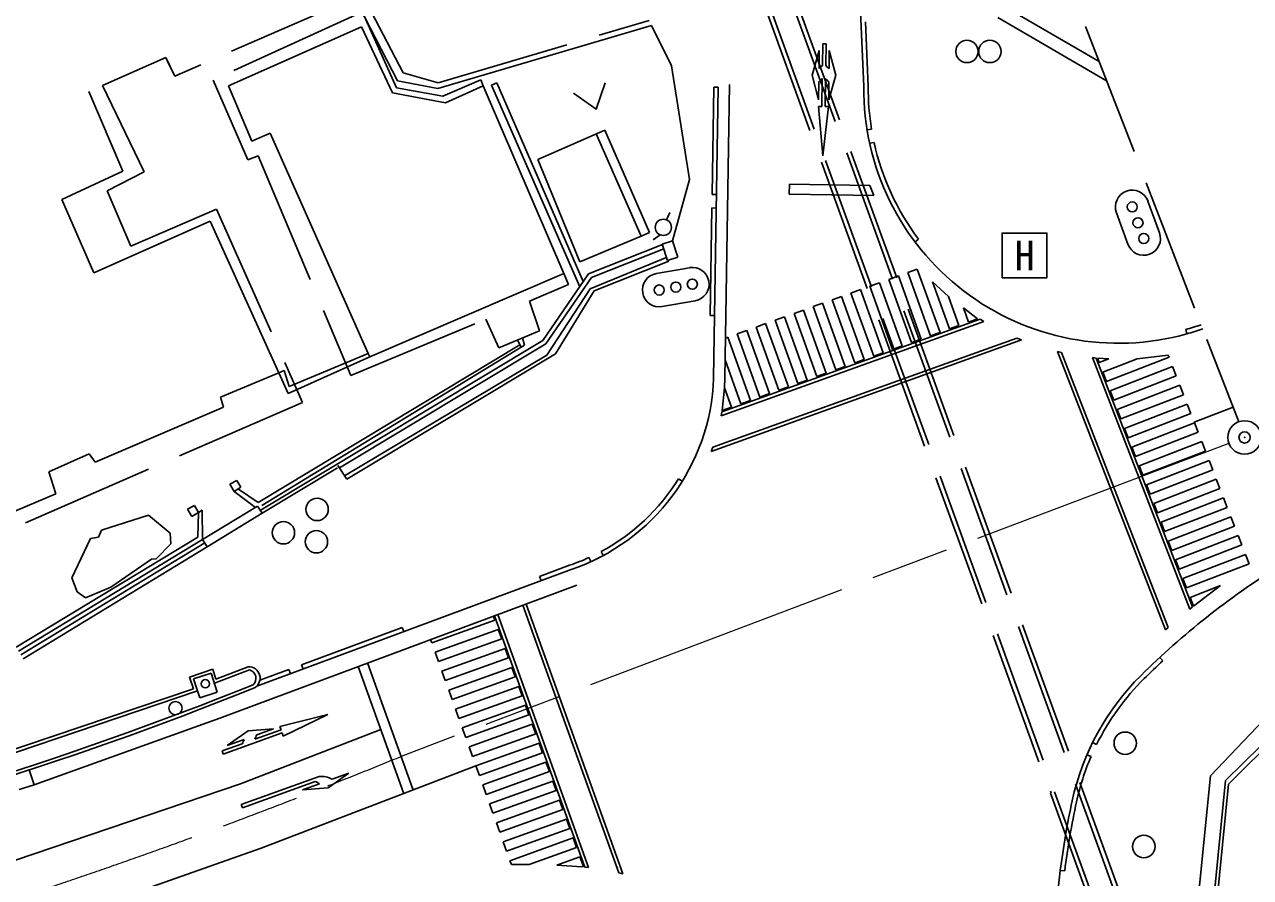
# Model space of a CAD drawing. Units: millimetres, scale not verified. Extents: x 40000 to 680000, y 20000 to 380000.
# Drawn here: x 493908 to 548684, y 269300 to 307416 of the extents above; entities that cross this region are included whole.
import ezdxf
from ezdxf.enums import TextEntityAlignment as Align

# ---------------------------------------------------------------- set-up
doc = ezdxf.new("R2010")
doc.units = ezdxf.units.MM
doc.header["$LTSCALE"] = 1000
doc.header["$PDMODE"] = 32
doc.header["$PDSIZE"] = 500
doc.linetypes.add('CHAIN', pattern=[18.5, 12, -1.5, 3.5, -1.5])
doc.linetypes.add('DASHED', pattern=[7.5, 6, -1.5])
for name, color, linetype, lineweight in [('M-BGD', 7, 'Continuous', 25), ('M-BGD-EXST', 7, 'Continuous', 25), ('M-BMK', 2, 'CHAIN', 13), ('M-BMK-SRVR', 3, 'Continuous', 25), ('M-STR-STRC', 7, 'Continuous', 25)]:
    doc.layers.add(name, color=color, linetype=linetype, lineweight=lineweight)
doc.layers.add('M-OTRS', color=6, linetype='Continuous')
doc.styles.add('ＭＳ ゴシック', font='')
doc.styles.get('ＭＳ ゴシック').set_extended_font_data('MS Gothic')

msp = doc.modelspace()

# ---------------------------------------------------------------- linework, layer by layer
at = {"layer": 'M-BGD', "linetype": 'DASHED'}
for p, q in [((527762, 342295), (548157, 289665)), ((545665, 260850), (525492, 316456)), ((545477, 260782), (525470, 315931)), ((544349, 260372), (524995, 313722)), ((544537, 260441), (525204, 313734)), ((508631, 309483), (510821, 305262)), ((508654, 308629), (500621, 305111)), ((508717, 307842), (502331, 304932)), ((510535, 304591), (509010, 307967)), ((512385, 304813), (521816, 307591)), ((497388, 304694), (500219, 305949)), ((500219, 305949), (500621, 305111)), ((500621, 305111), (500286, 305810)), ((510821, 305262), (512385, 304813)), ((497388, 304694), (499248, 300838)), ((502331, 304932), (503891, 301366)), ((512601, 304216), (510535, 304591)), ((514289, 304946), (512601, 304216)), ((514406, 304671), (514289, 304946)), ((521462, 297961), (519455, 302533)), ((503891, 301366), (504340, 301544)), ((504340, 301544), (508491, 291728)), ((516838, 301384), (518726, 296805)), ((499248, 300838), (497595, 299988)), ((497595, 299988), (498665, 297515)), ((498665, 297515), (502488, 299158)), ((502488, 299158), (506329, 290529)), ((518726, 296805), (521462, 297961)), ((516470, 295055), (518213, 295792)), ((518213, 295792), (518000, 296289)), ((516920, 293732), (516470, 295055)), ((508491, 291728), (514515, 294252)), ((514515, 294252), (515097, 292973)), ((515097, 292973), (516920, 293732)), ((506329, 290529), (488773, 282907))]:
    msp.add_line(p, q, dxfattribs=at)
at = {"layer": 'M-BGD'}
for p, q in [((531163, 310106), (531406, 304645)), ((510572, 304900), (508304, 309310)), ((541919, 305763), (537708, 308212)), ((508965, 307311), (503017, 304671)), ((510344, 304364), (508965, 307311)), ((521924, 307371), (512369, 304555)), ((522811, 305574), (521924, 307371)), ((531477, 307532), (531606, 304643)), ((537394, 307729), (542251, 304905)), ((523612, 300492), (522811, 305574)), ((503017, 304671), (504068, 302208)), ((512369, 304555), (510572, 304900)), ((514406, 304671), (512711, 303915)), ((518000, 296289), (514406, 304671)), ((515014, 304803), (514770, 304710)), ((514770, 304710), (518714, 295699)), ((518871, 295927), (515014, 304803)), ((524704, 304616), (524628, 299817)), ((524904, 304613), (524697, 291617)), ((524904, 304613), (524704, 304616)), ((496780, 304425), (498301, 300855)), ((512711, 303915), (510344, 304364)), ((504068, 302208), (504889, 302559)), ((504889, 302559), (509266, 292721)), ((516838, 301384), (519830, 302698)), ((519830, 302698), (521838, 298117)), ((531555, 302707), (531752, 302739)), ((531670, 302107), (531865, 302150)), ((498301, 300855), (495581, 299594)), ((522854, 297751), (523612, 300492)), ((524828, 299814), (524628, 299817)), ((495581, 299594), (497000, 296323)), ((524618, 299217), (524542, 294418)), ((524818, 299214), (524618, 299217)), ((497000, 296323), (502202, 298633)), ((502202, 298633), (505271, 291849)), ((522739, 299011), (522596, 298684)), ((521838, 298117), (521462, 297961)), ((522305, 298019), (521993, 297795)), ((519114, 296281), (522406, 297580)), ((522854, 297751), (522399, 297603)), ((522399, 297603), (522638, 296866)), ((523093, 297014), (522854, 297751)), ((533695, 297702), (533855, 297822)), ((519184, 295603), (522627, 297022)), ((519244, 296117), (522480, 297394)), ((522638, 296866), (523093, 297014)), ((519364, 295511), (522703, 296837)), ((509334, 292569), (518000, 296289)), ((517064, 293294), (519114, 296281)), ((517204, 293145), (519244, 296117)), ((517247, 292643), (519184, 295603)), ((517629, 292701), (519364, 295511)), ((524742, 294414), (524542, 294418)), ((545846, 293593), (545792, 293786)), ((504343, 286062), (516033, 293098)), ((504483, 285734), (517064, 293294)), ((507980, 287602), (517204, 293145)), ((516033, 293098), (515940, 293323)), ((516033, 293098), (516095, 292998)), ((516095, 292998), (516244, 293088)), ((516244, 293088), (516159, 293414)), ((516095, 292998), (504506, 285926)), ((509334, 292569), (505688, 290928)), ((505727, 291246), (509266, 292721)), ((508204, 287253), (517247, 292643)), ((508305, 287097), (517629, 292701)), ((509266, 292721), (509334, 292569)), ((505271, 291849), (502663, 290760)), ((505271, 291849), (505515, 291951)), ((505688, 290928), (505271, 291849)), ((505515, 291951), (505727, 291246)), ((502805, 290322), (497061, 287863)), ((502663, 290760), (502805, 290322)), ((496793, 288227), (494999, 287427)), ((497061, 287863), (496793, 288227)), ((504522, 285579), (507898, 287611)), ((508305, 287097), (507910, 287709)), ((494999, 287427), (495303, 286441)), ((503391, 287037), (503085, 286880)), ((503577, 286735), (503391, 287037)), ((523295, 287005), (523125, 287110)), ((503085, 286880), (503278, 286548)), ((503278, 286548), (503577, 286735)), ((504235, 285837), (503278, 286548)), ((503467, 286654), (504343, 286062)), ((495303, 286441), (488555, 283581)), ((499453, 285486), (497343, 284827)), ((500416, 284680), (499453, 285486)), ((501498, 285918), (501192, 285761)), ((501192, 285761), (501385, 285429)), ((501385, 285429), (501684, 285615)), ((501684, 285615), (501498, 285918)), ((501654, 284515), (501684, 285615)), ((501849, 285713), (501684, 285615)), ((501849, 285713), (501867, 284403)), ((501867, 284403), (504321, 285888)), ((502063, 284083), (504522, 285579)), ((504522, 285579), (504321, 285888)), ((493539, 279590), (501654, 284515)), ((493640, 279418), (501867, 284403)), ((496854, 284441), (496023, 282685)), ((497216, 284509), (496854, 284441)), ((497343, 284827), (497216, 284509)), ((500452, 284208), (500416, 284680)), ((501867, 284403), (502063, 284083)), ((493741, 279245), (501959, 284254)), ((493841, 279072), (502063, 284083)), ((499785, 283541), (500452, 284208)), ((519761, 283685), (519666, 283862)), ((497765, 282270), (499580, 283518)), ((499580, 283518), (499785, 283541)), ((516922, 282756), (518256, 283251)), ((519211, 283413), (519129, 283595)), ((496023, 282685), (496259, 282061)), ((504283, 277851), (518325, 283063)), ((516991, 282568), (516922, 282756)), ((496628, 281797), (497765, 282270)), ((496259, 282061), (496628, 281797)), ((506281, 278806), (510781, 280476)), ((510851, 280289), (510781, 280476)), ((544636, 279137), (544768, 278987)), ((501286, 278253), (502323, 278606)), ((502247, 278433), (501460, 278177)), ((502522, 277586), (502247, 278433)), ((502323, 278606), (502452, 278165)), ((502394, 277982), (503959, 278573)), ((502452, 278165), (503906, 278713)), ((504424, 278117), (505718, 278597)), ((505788, 278410), (505718, 278597)), ((506351, 278618), (506281, 278806)), ((491816, 274478), (501453, 277730)), ((501453, 277730), (501286, 278253)), ((501460, 278177), (501736, 277330)), ((491660, 274267), (501637, 277634)), ((501736, 277330), (502522, 277586)), ((546900, 273846), (549544, 276624)), ((547572, 273629), (550309, 276334)), ((550505, 276259), (547703, 273475)), ((541631, 275333), (541811, 275245)), ((541375, 274779), (541559, 274700)), ((494122, 274105), (493450, 273886)), ((494336, 273448), (494122, 274105)), ((493664, 273229), (494336, 273448)), ((545780, 262724), (546900, 273846)), ((547015, 267997), (547572, 273629)), ((547703, 273475), (547158, 268020)), ((539775, 273083), (539745, 273163)), ((540186, 269611), (540385, 269592))]:
    msp.add_line(p, q, dxfattribs=at)
msp.add_lwpolyline([(518431, 304354), (519454, 303634), (519858, 304817)], dxfattribs=at)
for centre, radius in [((536017, 306212), 500), ((537042, 306211), 500), ((522451, 298351), 363), ((506982, 285749), 500), ((505475, 284706), 500), ((506949, 284304), 500), ((501987, 277956), 187), ((500653, 276866), 294), ((543087, 275299), 500), ((543919, 270686), 500)]:
    msp.add_circle(centre, radius, dxfattribs=at)
for centre, radius, start, end in [((542780, 304547), 11375, 179.508, 285.6361), ((542780, 304547), 11175, 179.508, 189.3094), ((542780, 304547), 11175, 192.3857, 216.996), ((542780, 304547), 11175, 285.6361, 289.3182), ((542780, 304547), 11375, 285.6361, 289.351), ((515328, 291946), 9375, 288.6461, 357.9891), ((515328, 291946), 9175, 298.2191, 328.194), ((515328, 291946), 9175, 288.6461, 294.4722), ((568605, 253291), 35250, 122.0161, 134.7397), ((568605, 253291), 35050, 132.8505, 134.7397), ((503929, 278210), 504, 300.7094, 92.5917), ((503859, 278196), 390, 313.969, 75.2193), ((551712, 270338), 11250, 134.7397, 167.7367), ((444113, 426800), 160526, 282.17961, 291.95476), ((444113, 426800), 160676, 282.17231, 291.95476), ((551712, 270338), 11050, 134.7397, 153.6395), ((551712, 270338), 11050, 156.7506, 167.7367), ((575164, 265240), 35250, 167.7367, 172.8771), ((575164, 265240), 35050, 167.7367, 172.8678), ((575164, 265240), 35250, 172.8771, 183.5677)]:
    msp.add_arc(centre, radius, start, end, dxfattribs=at)
at = {"layer": 'M-BGD-EXST'}
for p, q in [((544105, 299520), (544618, 298111)), ((543209, 297598), (542696, 299007)), ((522138, 296290), (523615, 296550)), ((523876, 295073), (522399, 294813))]:
    msp.add_line(p, q, dxfattribs=at)
msp.add_lwpolyline([(537589, 296097), (539589, 296097), (539589, 298097), (537589, 298097)], close=True, dxfattribs=at)
for centre in [(543401, 299264), (543657, 298559), (543914, 297854), (523007, 295682), (523745, 295812), (522268, 295551)]:
    msp.add_circle(centre, 225, dxfattribs=at)
for centre, start, end in [((543401, 299264), 20, 200), ((543914, 297854), 200, 20), ((523745, 295812), 280, 100), ((522268, 295551), 100, 280)]:
    msp.add_arc(centre, 750, start, end, dxfattribs=at)
at = {"layer": 'M-BMK'}
msp.add_line((547718, 288697), (510737, 274712), dxfattribs=at)
msp.add_arc((413450, 511876), 256343, 279.10964, 292.30396, dxfattribs=at)
at = {"layer": 'M-BMK-SRVR'}
msp.add_circle((548419, 288963), 750, dxfattribs=at)
at = {"layer": 'M-OTRS'}
msp.add_point((548419, 288963), dxfattribs=at)
at = {"layer": 'M-STR-STRC'}
for p, q in [((529417, 306254), (529103, 305157)), ((529417, 306254), (529407, 305454)), ((529558, 305602), (529570, 306552)), ((529720, 306550), (529570, 306552)), ((529708, 305600), (529720, 306550)), ((529866, 306248), (529857, 305448)), ((529866, 306248), (530153, 305145)), ((529103, 305157), (529389, 304054)), ((530153, 305145), (529839, 304048)), ((525406, 304732), (525197, 291609)), ((529389, 304054), (529399, 304854)), ((529536, 303752), (529551, 305002)), ((529686, 303750), (529701, 305000)), ((529839, 304048), (529849, 304848)), ((529584, 301551), (529386, 303754)), ((529536, 303752), (529386, 303754)), ((529584, 301551), (529836, 303748)), ((529836, 303748), (529686, 303750)), ((528079, 299835), (528086, 300285)), ((528086, 300285), (531673, 300227)), ((531673, 300227), (531854, 299775)), ((528079, 299835), (531854, 299775)), ((533375, 296331), (533798, 296483)), ((533798, 296483), (534812, 293660)), ((531681, 295723), (532104, 295875)), ((532104, 295875), (533118, 293051)), ((532528, 296027), (532951, 296179)), ((532528, 296027), (533542, 293204)), ((532951, 296179), (533965, 293356)), ((533375, 296331), (534389, 293508)), ((534481, 295915), (535236, 293812)), ((534481, 295915), (535191, 295269)), ((529987, 295114), (530410, 295266)), ((530410, 295266), (531424, 292443)), ((530834, 295418), (531257, 295571)), ((530834, 295418), (531848, 292595)), ((531257, 295571), (532271, 292747)), ((531681, 295723), (532695, 292899)), ((535191, 295269), (535659, 293964)), ((529140, 294810), (529563, 294962)), ((529140, 294810), (530154, 291987)), ((529563, 294962), (530577, 292139)), ((529987, 295114), (531001, 292291)), ((535855, 294750), (536083, 294116)), ((535855, 294750), (536483, 294260)), ((536767, 294150), (525028, 289933)), ((536602, 294250), (525059, 290103)), ((527446, 294201), (527869, 294354)), ((527446, 294201), (528460, 291378)), ((527869, 294354), (528883, 291530)), ((528293, 294506), (528716, 294658)), ((528293, 294506), (529307, 291682)), ((528716, 294658), (529730, 291834)), ((536083, 294116), (536483, 294260)), ((536602, 294250), (536767, 294150)), ((525752, 293593), (526175, 293745)), ((526175, 293745), (527189, 290922)), ((526599, 293897), (527022, 294049)), ((526599, 293897), (527613, 291074)), ((527022, 294049), (528036, 291226)), ((534389, 293508), (534812, 293660)), ((535236, 293812), (535659, 293964)), ((538449, 293319), (524593, 288342)), ((538242, 293404), (524658, 288525)), ((525232, 293406), (525328, 293441)), ((525328, 293441), (526342, 290617)), ((525752, 293593), (526766, 290770)), ((533542, 293204), (533965, 293356)), ((538242, 293404), (538449, 293319)), ((531848, 292595), (532271, 292747)), ((532695, 292899), (533118, 293051)), ((544885, 280371), (540068, 292801)), ((540068, 292801), (540245, 292760)), ((545005, 280476), (540245, 292760)), ((545976, 281290), (541620, 292530)), ((541620, 292530), (541788, 292513)), ((546099, 281389), (541788, 292513)), ((541843, 292508), (541921, 292307)), ((541843, 292508), (542352, 292474)), ((545044, 292552), (542247, 291468)), ((543620, 292483), (545007, 292647)), ((545007, 292647), (545044, 292552)), ((525210, 292438), (525919, 290465)), ((530154, 291987), (530577, 292139)), ((531001, 292291), (531424, 292443)), ((542352, 292474), (541921, 292307)), ((543620, 292483), (542084, 291888)), ((545207, 292132), (542409, 291048)), ((545207, 292132), (545369, 291713)), ((525181, 291187), (525197, 291609)), ((528460, 291378), (528883, 291530)), ((529307, 291682), (529730, 291834)), ((542084, 291888), (542247, 291468)), ((545369, 291713), (542572, 290629)), ((525181, 291187), (525072, 290161)), ((525181, 291187), (525495, 290313)), ((526766, 290770), (527189, 290922)), ((527613, 291074), (528036, 291226)), ((542409, 291048), (542572, 290629)), ((545532, 291293), (542734, 290209)), ((545694, 290874), (542897, 289790)), ((545532, 291293), (545694, 290874)), ((525072, 290161), (525495, 290313)), ((525919, 290465), (526342, 290617)), ((545857, 290454), (543060, 289370)), ((545857, 290454), (546020, 290034)), ((546172, 289641), (547906, 290313)), ((525059, 290103), (525028, 289933)), ((525069, 290168), (525072, 290161)), ((542734, 290209), (542897, 289790)), ((546020, 290034), (543222, 288950)), ((543060, 289370), (543222, 288950)), ((546182, 289615), (543385, 288531)), ((546182, 289615), (546345, 289195)), ((546345, 289195), (543547, 288111)), ((546507, 288776), (543710, 287692)), ((546507, 288776), (546670, 288356)), ((524658, 288525), (524593, 288342)), ((543385, 288531), (543547, 288111)), ((546670, 288356), (543873, 287272)), ((543710, 287692), (543873, 287272)), ((546833, 287936), (544035, 286852)), ((546833, 287936), (546995, 287517)), ((546995, 287517), (544198, 286433)), ((547158, 287097), (544361, 286013)), ((547158, 287097), (547320, 286678)), ((544035, 286852), (544198, 286433)), ((547320, 286678), (544523, 285594)), ((544361, 286013), (544523, 285594)), ((547483, 286258), (544686, 285174)), ((547483, 286258), (547646, 285838)), ((547646, 285838), (544848, 284754)), ((547808, 285419), (545011, 284335)), ((547808, 285419), (547971, 284999)), ((544686, 285174), (544848, 284754)), ((547971, 284999), (545174, 283915)), ((545011, 284335), (545174, 283915)), ((548133, 284580), (545336, 283496)), ((548133, 284580), (548296, 284160)), ((548296, 284160), (545499, 283076)), ((548459, 283740), (545661, 282656)), ((548459, 283740), (548621, 283321)), ((545336, 283496), (545499, 283076)), ((548621, 283321), (545824, 282237)), ((545661, 282656), (545824, 282237)), ((502629, 276427), (518579, 282357)), ((547348, 282345), (545987, 281817)), ((546140, 281421), (547348, 282345)), ((545987, 281817), (546140, 281421)), ((515049, 281047), (519110, 269742)), ((516174, 281465), (520467, 269513)), ((516315, 281517), (520643, 269469)), ((545976, 281290), (546099, 281389)), ((512100, 279792), (514923, 280806)), ((514923, 280806), (514862, 280978)), ((514909, 280995), (518945, 269757)), ((514909, 280995), (518945, 269757)), ((544885, 280371), (545005, 280476)), ((512100, 279792), (512049, 279934)), ((512252, 279369), (515075, 280383)), ((512404, 278945), (515227, 279959)), ((515227, 279959), (515075, 280383)), ((512404, 278945), (512252, 279369)), ((512556, 278522), (515380, 279536)), ((515532, 279112), (515380, 279536)), ((509236, 278890), (511265, 273243)), ((512708, 278098), (515532, 279112)), ((508814, 278733), (510843, 273086)), ((512708, 278098), (512556, 278522)), ((512860, 277675), (515684, 278689)), ((513013, 277251), (515836, 278265)), ((515836, 278265), (515684, 278689)), ((513165, 276828), (515988, 277842)), ((516140, 277418), (515988, 277842)), ((513013, 277251), (512860, 277675)), ((513317, 276404), (516140, 277418)), ((513317, 276404), (513165, 276828)), ((513469, 275981), (516292, 276995)), ((516444, 276571), (516292, 276995)), ((494336, 273448), (502629, 276427)), ((507464, 276577), (505317, 276045)), ((507464, 276577), (505469, 275622)), ((513621, 275557), (516444, 276571)), ((513773, 275134), (516597, 276148)), ((516749, 275724), (516597, 276148)), ((505419, 275763), (502784, 274816)), ((502964, 275200), (503898, 275854)), ((503563, 273479), (509829, 275909)), ((503898, 275854), (505035, 275944)), ((505368, 275904), (504192, 275481)), ((505035, 275944), (504282, 275673)), ((505317, 276045), (505368, 275904)), ((505419, 275763), (505469, 275622)), ((513621, 275557), (513469, 275981)), ((513925, 274710), (516749, 275724)), ((503627, 275278), (502733, 274957)), ((502964, 275200), (503717, 275470)), ((513925, 274710), (513773, 275134)), ((514077, 274287), (516901, 275301)), ((517053, 274877), (516901, 275301)), ((502733, 274957), (502784, 274816)), ((514230, 273863), (517053, 274877)), ((514382, 273439), (517205, 274454)), ((517357, 274030), (517205, 274454)), ((504487, 270609), (514077, 274287)), ((507468, 273311), (508402, 273965)), ((508402, 273965), (507649, 273695)), ((514230, 273863), (514077, 274287)), ((514534, 273016), (517357, 274030)), ((491811, 269499), (503563, 273479)), ((507077, 273808), (503595, 272557)), ((506892, 273583), (503646, 272416)), ((507084, 273492), (506331, 273222)), ((514534, 273016), (514382, 273439)), ((514686, 272592), (517509, 273607)), ((517661, 273183), (517509, 273607)), ((507468, 273311), (506331, 273222)), ((514838, 272169), (517661, 273183)), ((503646, 272416), (503595, 272557)), ((514838, 272169), (514686, 272592)), ((514990, 271745), (517814, 272760)), ((515142, 271322), (517966, 272336)), ((517966, 272336), (517814, 272760)), ((515142, 271322), (514990, 271745)), ((515294, 270898), (518118, 271913)), ((518270, 271489), (518118, 271913)), ((515447, 270475), (518270, 271489)), ((499380, 268808), (504487, 270609)), ((515447, 270475), (515294, 270898)), ((515599, 270051), (518422, 271066)), ((516455, 269881), (518574, 270642)), ((518574, 270642), (518422, 271066)), ((515662, 269876), (515599, 270051)), ((517688, 269846), (518726, 270219)), ((518878, 269795), (518726, 270219)), ((516455, 269881), (515662, 269876)), ((518808, 269770), (517688, 269846)), ((518808, 269770), (518878, 269795)), ((518945, 269757), (519110, 269742)), ((520467, 269513), (520643, 269469))]:
    msp.add_line(p, q, dxfattribs=at)
for centre, radius, start, end in [((529141, 305878), 500, 302.0462, 326.5408), ((530132, 305865), 500, 212.0462, 236.5408), ((528781, 305640), 1000, 308.2049, 320.3821), ((530487, 305619), 1000, 218.2049, 230.3821), ((503337, 276001), 1000, 328.6695, 340.8467), ((503230, 275583), 500, 322.5108, 347.0054), ((506780, 273095), 500, 52.5108, 77.0054), ((507177, 272813), 1000, 61.8437, 95.745)]:
    msp.add_arc(centre, radius, start, end, dxfattribs=at)

# ---------------------------------------------------------------- texts
at = {"layer": 'M-BGD-EXST', "style": 'ＭＳ ゴシック'}
msp.add_text('H', height=1320, dxfattribs=at).set_placement((538589, 297097), align=Align.MIDDLE_CENTER)

doc.saveas('drawing.dxf')
